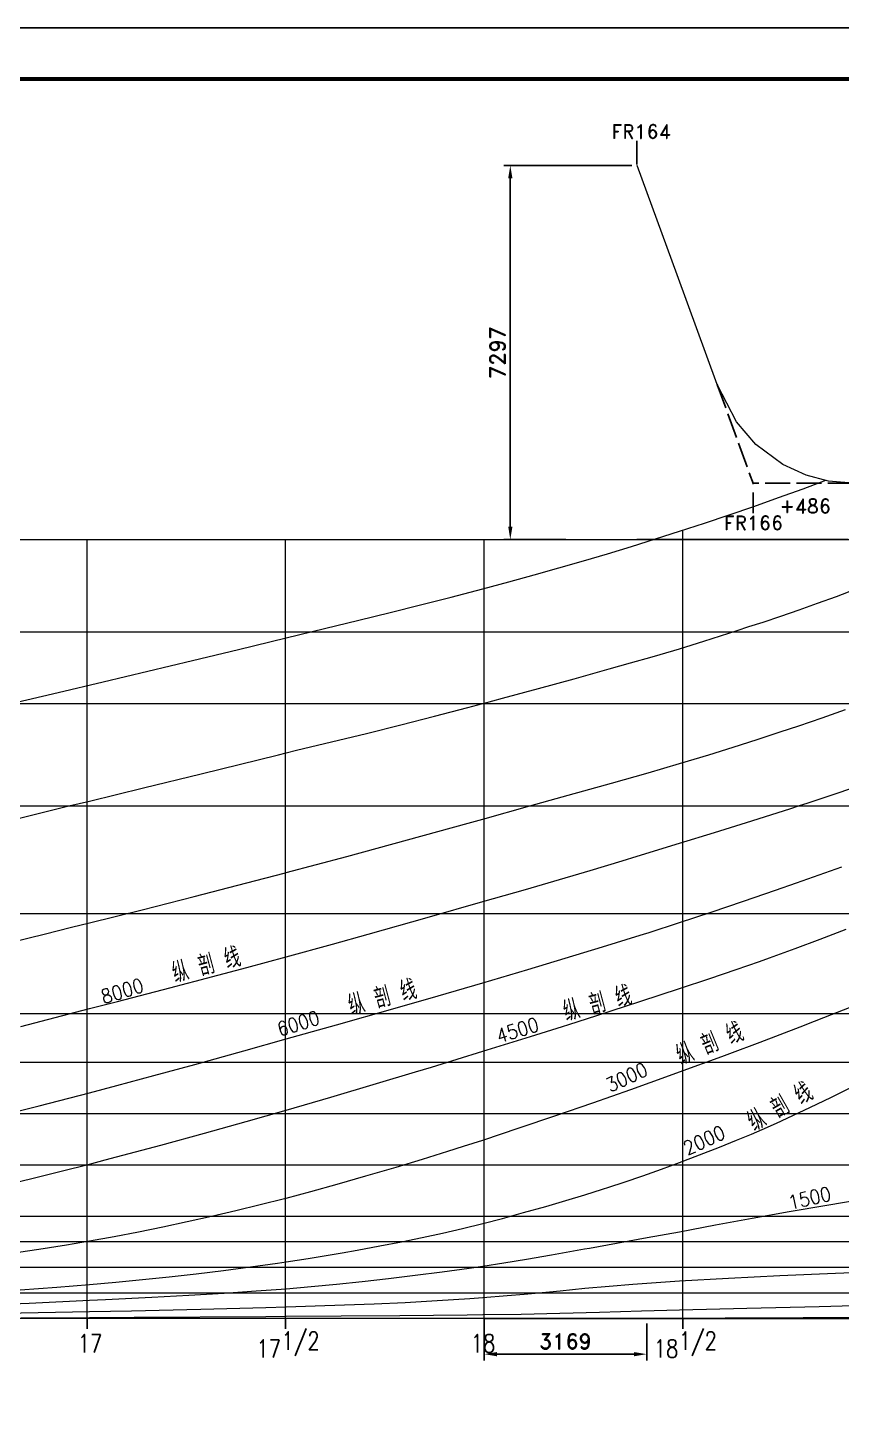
# Model space of a CAD drawing. Header units: millimetres. Extents: x 20870 to 139786, y -130946 to -46846.
# Drawn here: x 80050 to 95922, y -73937 to -46846 of the extents above; entities that cross this region are included whole.
import ezdxf
from ezdxf.enums import TextEntityAlignment as Align

# ---------------------------------------------------------------- set-up
doc = ezdxf.new("R2010")
doc.units = ezdxf.units.MM
doc.header["$LTSCALE"] = 81.4636
doc.linetypes.add('ACAD_ISO02W100', pattern=[15, 12, -3])
for name, color, linetype in [('000BASIC', 8, 'Continuous'), ('11', 7, 'Continuous'), ('13DIMENSION', 255, 'Continuous'), ('TEXTC', 120, 'Continuous')]:
    doc.layers.add(name, color=color, linetype=linetype)
doc.styles.add('HZDX', font='romans', dxfattribs={"height": 6, "bigfont": 'HZDX'})
doc.styles.add('ROMANS', font='romans.shx', dxfattribs={"width": 0.8, "bigfont": 'hzdx.shx'})
doc.styles.get("Standard").update_dxf_attribs({"font": 'romand.shx', "bigfont": 'hzdx.shx'})
doc.dimstyles.new('ISO-25', dxfattribs={"dimtxt": 300, "dimasz": 250, "dimexe": 125, "dimexo": 100, "dimgap": 100, "dimtad": 1, "dimdec": 0, "dimtxsty": 'Standard', "dimcen": 2.5, "dimadec": 0, "dimazin": 0, "dimtfac": 1, "dimtdec": 0, "dimtmove": 0, "dimatfit": 3, "dimfxl": 1, "dimarcsym": 0})

# ---------------------------------------------------------------- blocks, each defined once
blk = doc.blocks.new('*D27')
at = {"color": 0, "linetype": 'Continuous', "lineweight": -2, "ltscale": 81.4636, "transparency": 16777216}
for p, q in [((91837, -49533), (89340, -49533)), ((89465, -49783), (89465, -56580)), ((90546, -56830), (89340, -56830))]:
    blk.add_line(p, q, dxfattribs=at)
at = {"color": 0, "linetype": 'Continuous', "ltscale": 81.4636, "transparency": 16777216}
for points in [[(89424, -49783), (89507, -49783), (89465, -49533)], [(89424, -56580), (89507, -56580), (89465, -56830)]]:
    blk.add_solid(points, dxfattribs=at)
at = {"layer": 'DEFPOINTS', "color": 0, "linetype": 'Continuous', "ltscale": 81.4636, "transparency": 16777216}
for p in [(91937, -49533), (89465, -56830), (90646, -56830)]:
    blk.add_point(p, dxfattribs=at)
at = {"color": 0, "linetype": 'Continuous', "ltscale": 81.4636, "transparency": 16777216, "insert": (89215, -53182), "char_height": 300, "attachment_point": 5, "rotation": 90}
blk.add_mtext('7297', dxfattribs=at)
blk = doc.blocks.new('*D45')
at = {"color": 0, "linetype": 'Continuous', "lineweight": -2, "ltscale": 81.4636, "transparency": 16777216}
for p, q in [((88957, -72131), (88957, -72851)), ((92126, -72130), (92126, -72851)), ((89207, -72726), (91876, -72726))]:
    blk.add_line(p, q, dxfattribs=at)
at = {"color": 0, "linetype": 'Continuous', "ltscale": 81.4636, "transparency": 16777216}
for points in [[(89207, -72685), (89207, -72768), (88957, -72726)], [(91876, -72685), (91876, -72768), (92126, -72726)]]:
    blk.add_solid(points, dxfattribs=at)
at = {"layer": 'DEFPOINTS', "color": 0, "linetype": 'Continuous', "ltscale": 81.4636, "transparency": 16777216}
for p in [(88957, -72031), (92126, -72030), (92126, -72726)]:
    blk.add_point(p, dxfattribs=at)
at = {"color": 0, "linetype": 'Continuous', "ltscale": 81.4636, "transparency": 16777216, "insert": (90541, -72476), "char_height": 300, "attachment_point": 5}
blk.add_mtext('3169', dxfattribs=at)

msp = doc.modelspace()

# ---------------------------------------------------------------- linework, layer by layer
at = {"linetype": 'Continuous', "ltscale": 81.4636}
msp.add_line((91936.98, -49512.99), (91936.98, -49051.61), dxfattribs=at)
at = {"linetype": 'ACAD_ISO02W100', "ltscale": 0.5}
for p, q in [((93499.29, -53805.37), (94210.88, -55751.34)), ((96149.3, -55730.37), (94203.21, -55730.37))]:
    msp.add_line(p, q, dxfattribs=at)
msp.add_line((94203.21, -55912.58), (94203.21, -56316.68))
at = {"layer": '000BASIC', "ltscale": 36.5345}
msp.add_line((88956.98, -72030.37), (115475.9, -72030.37), dxfattribs=at)
at = {"layer": '000BASIC'}
msp.add_lwpolyline([(139785.94, -46846.22), (139785.94, -130946.22), (20885.94, -130946.22), (20885.94, -46846.22), (139785.94, -46846.22)], dxfattribs=at)
at = {"layer": '000BASIC', "const_width": 80}
msp.add_lwpolyline([(138785.94, -47846.22), (138785.94, -129946.22), (23385.94, -129946.22), (23385.94, -47846.22)], close=True, dxfattribs=at)
at = {"layer": '11', "color": 3, "linetype": 'Continuous', "lineweight": 20}
for p, q in [((26956.98, -56830.37), (112415.43, -56830.37)), ((81206.98, -72030.79), (81206.98, -56830.37)), ((85081.98, -72030.79), (85081.98, -56830.37)), ((88956.98, -72030.79), (88956.98, -56830.37)), ((92831.98, -72030.79), (92831.98, -56649.41)), ((26956.98, -58630.37), (110867.02, -58630.37)), ((26956.98, -60030.37), (109662.79, -60030.37)), ((26956.98, -62030.37), (107941.25, -62030.37)), ((26956.98, -64130.37), (106134.56, -64130.37)), ((26956.98, -66080.37), (104456.98, -66080.37)), ((26956.98, -67030.37), (109441.56, -67030.37)), ((26956.98, -68030.37), (109316.35, -68030.37)), ((26956.98, -69030.37), (108726.54, -69030.37)), ((26956.98, -70030.37), (107692.52, -70030.37)), ((26956.98, -70530.37), (106970.9, -70530.37)), ((26956.98, -71030.37), (105952.61, -71030.37)), ((26956.98, -71530.37), (104118.63, -71530.37))]:
    msp.add_line(p, q, dxfattribs=at)
at = {"layer": '11', "color": 1, "linetype": 'Continuous', "lineweight": 20}
for points in [[(96149.29, -55730.38), (95676.29, -55689.88), (95236.29, -55575.48), (94781.29, -55366.98), (94257.29, -54975.48), (93878.29, -54535.48), (93499.29, -53805.38), (92718.29, -51669.38), (91937.29, -49533.38)], [(79726.98, -60030.37), (80639.98, -59814.87), (81523.98, -59605.47), (82393.98, -59398.27), (83266.98, -59189.47), (84159.98, -58975.17), (85088.98, -58751.37), (85841.98, -58569.67), (86507.98, -58407.77), (87121.98, -58256.47), (87714.98, -58107.77), (88308.98, -57955.17), (88925.98, -57793.37), (89433.98, -57657.27), (89928.98, -57521.57), (90412.98, -57385.37), (90889.98, -57247.97), (91360.98, -57108.37), (91829.98, -56966.07), (92297.98, -56820.27), (92767.98, -56670.37), (93251.98, -56511.87), (93734.98, -56349.87), (94215.98, -56184.07), (94695.98, -56014.37), (95175.98, -55840.67), (95620.98, -55675.5)], [(96054.98, -56828.97), (95770.98, -56829.17), (95481.98, -56829.47), (95187.98, -56829.67), (94885.98, -56829.77), (94573.98, -56829.97), (94249.98, -56830.07), (93909.98, -56830.17), (93551.98, -56830.27), (93172.98, -56830.27), (92767.98, -56830.37), (92514.98, -56830.37), (92265.98, -56830.37), (91936.98, -56830.37)], [(79333.98, -62401.66), (80514.98, -62112.47), (80852.98, -62030.37), (81255.98, -61933.27), (82308.98, -61678.87), (83433.98, -61403.17), (84941.98, -61030.37), (85088.98, -60994.07), (85294.98, -60943.47), (85978.98, -60777.47), (86655.98, -60613.77), (87325.98, -60449.17), (87986.98, -60280.97), (88638.98, -60108.87), (88925.98, -60032.27), (88932.98, -60030.37), (89311.98, -59928.87), (90011.98, -59740.47), (90707.98, -59549.27), (91395.98, -59354.87), (91811.98, -59237.67), (92230.98, -59119.27), (92652.98, -58995.57), (92767.98, -58960.77), (93240.98, -58811.87), (93888.98, -58604.27), (94118.98, -58530.37), (94397.98, -58440.87), (94744.98, -58325.97), (95100.98, -58203.77), (95458.98, -58076.17), (95829.98, -57939.87), (96213.98, -57793.97)], [(78860.98, -64909.52), (80076.98, -64603.36), (80366.98, -64530.37), (80900.98, -64396.9), (81255.98, -64309.61), (82278.98, -64055.67), (83298.98, -63797.05), (84326.98, -63530.37), (85053.98, -63338.88), (85088.98, -63329.64), (86276.98, -63012.7), (87457.98, -62691.27), (88640.98, -62365.02), (88925.98, -62285.97), (89848.98, -62030.37), (90479.98, -61854.47), (91440.98, -61584.87), (92154.98, -61381.07), (92767.98, -61201.57), (93335.98, -61030.37), (93811.98, -60882.67), (94280.98, -60733.17), (94730.98, -60585.47), (95093.98, -60463.77), (95546.98, -60310.17), (96007.98, -60149.87)], [(79915.98, -66330.37), (81255.98, -65984.39), (81802.98, -65842.67), (82821.98, -65578.24), (83165.98, -65488.31), (83312.98, -65449.82), (84324.98, -65181.6), (85088.98, -64974.97), (85994.98, -64725.95), (86693.98, -64530.37), (87843.98, -64204.29), (88925.98, -63896.63), (89760.98, -63658.79), (90204.98, -63530.37), (91022.98, -63289.17), (91647.98, -63101.13), (91939.98, -63012.33), (92767.98, -62757.9), (93451.98, -62546.04), (94179.98, -62319.45), (94940.98, -62078.08), (95088.98, -62030.37), (95277.98, -61968.77), (95743.98, -61813.97), (96184.98, -61663.37)], [(79332.98, -68117.79), (80271.98, -67879.02), (81255.98, -67624.04), (81785.98, -67484.2), (82507.98, -67290.91), (83306.98, -67072.72), (84262.98, -66806.84), (85088.98, -66575), (85958.98, -66330.37), (86074.98, -66297.81), (87175.98, -65987.18), (88054.98, -65735.63), (88925.98, -65481.66), (89803.98, -65221.99), (90535.98, -65002.47), (91264.98, -64779.5), (91995.98, -64551.53), (92062.98, -64530.37), (92171.98, -64495.75), (92767.98, -64304.68), (93386.98, -64101.11), (94011.98, -63890.18), (94641.98, -63672.85), (95047.98, -63530.37), (95935.98, -63215.84)], [(79537.98, -69442.57), (80129.98, -69300.14), (80700.98, -69158.07), (81255.98, -69016.36), (81562.98, -68936.35), (81782.98, -68878.45), (82647.98, -68647.64), (83495.98, -68415.91), (84308.98, -68188.93), (85088.98, -67966.67), (85963.98, -67711.4), (86851.98, -67447.45), (87615.98, -67216.8), (87924.98, -67123.03), (88925.98, -66816.32), (89858.98, -66526.67), (90481.98, -66330.37), (90604.98, -66291.59), (91151.98, -66117.45), (92014.98, -65840.11), (92767.98, -65593.96), (93359.98, -65396.22), (93868.98, -65222.37), (94326.98, -65061.73), (94524.98, -64990.99), (95019.98, -64810.83), (95511.98, -64627.24), (95766.98, -64530.37), (96015.98, -64434.58)], [(79695.98, -70762.37), (80267.98, -70676.08), (80802.98, -70590.59), (81255.98, -70513.77), (81733.98, -70427.86), (82209.98, -70337.11), (82684.98, -70241.37), (83158.98, -70140.59), (83633.98, -70034.76), (84109.98, -69923.79), (84586.98, -69807.45), (85056.98, -69687.57), (85088.98, -69679.16), (85573.98, -69549.53), (86087.98, -69407.54), (86648.98, -69247.54), (87238.98, -69074.5), (87749.98, -68920.18), (88244.98, -68766.26), (88550.98, -68668.96), (88925.98, -68547.94), (89638.98, -68311.25), (90353.98, -68069.04), (91076.98, -67820.31), (91815.98, -67561.57), (92572.98, -67289.8), (92767.98, -67218.87), (93588.98, -66916), (93745.98, -66857.66), (94337.98, -66635.65), (95122.98, -66337.16), (95140.98, -66330.37), (95247.98, -66289.34), (95732.98, -66100.78), (96198.98, -65914.08)], [(79899.98, -71469.68), (80616.98, -71416.29), (81255.98, -71364.47), (81767.98, -71319.06), (82285.98, -71269.54), (82808.98, -71215.54), (83336.98, -71156.74), (83866.98, -71092.92), (84396.98, -71023.97), (84924.98, -70949.86), (85088.98, -70925.63), (85522.98, -70858.5), (85986.98, -70782.14), (86185.98, -70747.88), (86476.98, -70696.75), (86921.98, -70614.95), (87341.98, -70532.93), (87744.98, -70449.34), (88138.98, -70362.77), (88530.98, -70271.7), (88925.98, -70174.57), (89309.98, -70075.69), (89720.98, -69965.06), (90156.98, -69842.58), (90548.98, -69728.18), (90919.98, -69615.87), (91265.98, -69506.95), (91386.98, -69467.67), (91686.98, -69368.67), (92051.98, -69243.76), (92414.98, -69115.56), (92767.98, -68986.41), (93156.98, -68839.65), (93545.98, -68687.92), (93877.98, -68553.8), (94172.98, -68430.92), (94376.98, -68342.73), (94655.98, -68218.31), (94975.98, -68071.13), (95322.98, -67906.72), (95716.98, -67715.35), (96185.98, -67483.64)], [(78895.98, -71776.28), (80075.98, -71727.82), (81255.98, -71675.31), (81568.98, -71660.81), (82467.98, -71616.2), (83192.98, -71576.12), (83878.98, -71534.21), (84503.98, -71491.88), (85088.98, -71448), (85578.98, -71407.19), (86073.98, -71361.15), (86576.98, -71309.04), (87088.98, -71250.61), (87609.98, -71186.44), (88134.98, -71117.56), (88661.98, -71044.82), (88925.98, -71006.79), (89341.98, -70943.22), (89777.98, -70872.09), (90267.98, -70787.67), (90909.98, -70673), (91006.98, -70655.57), (92136.98, -70451.88), (92767.98, -70336.48), (93469.98, -70205.09), (94183.98, -70073.12), (94907.98, -69943.21), (95637.98, -69816.8), (96371.98, -69695.08)], [(79586.98, -71927.27), (81255.98, -71894.92), (82074.98, -71877.71), (83427.98, -71847.51), (84692.98, -71815.37), (85088.98, -71803.86), (85655.98, -71785.96), (86226.98, -71766.12), (86809.98, -71743.23), (87412.98, -71715.61), (88037.98, -71681.65), (88677.98, -71640.52), (88925.98, -71622.76), (89404.98, -71584.14), (89737.98, -71554.66), (89948.98, -71534.96), (90438.98, -71487.64), (90920.98, -71440.85), (91391.98, -71397.23), (91855.98, -71358.52), (92312.98, -71325.34), (92767.98, -71297.46), (93720.98, -71244.56), (94722.98, -71194.14), (95812.98, -71146.83), (96614.98, -71114.16)], [(78571.98, -72021.29), (81255.98, -72010.55), (82124.98, -72005.93), (84692.98, -71989.65), (85088.98, -71987.23), (86164.98, -71980.07), (87308.98, -71972.31), (88624.98, -71958.99), (88925.98, -71954.86), (89673.98, -71942.37), (90429.98, -71925.45), (91207.98, -71903.97), (92025.98, -71880.38), (92767.98, -71861.84), (94079.98, -71831.67), (95491.98, -71796.1), (96614.98, -71764.06)], [(96706.98, -72007.8), (92125.98, -72030.37), (92125.98, -72030.37), (92125.98, -72030.37), (92125.98, -72030.37), (92125.98, -72030.37), (92125.98, -72030.37), (91130.98, -72030.37), (90135.98, -72030.37), (89140.98, -72030.37), (88145.98, -72030.37), (87150.98, -72030.37), (86155.98, -72030.37), (85160.98, -72030.37), (84165.98, -72030.37), (83170.98, -72030.37), (82175.98, -72030.37), (81180.98, -72030.37), (80185.98, -72030.37), (79190.98, -72030.37)]]:
    msp.add_lwpolyline(points, dxfattribs=at)
at = {"layer": '13DIMENSION'}
for p, q in [((81206.98, -72030.37), (81206.98, -72230.37)), ((85081.98, -72030.37), (85081.98, -72230.37)), ((88956.98, -72030.37), (88956.98, -72230.37)), ((92831.98, -72030.37), (92831.98, -72230.37))]:
    msp.add_line(p, q, dxfattribs=at)

# ---------------------------------------------------------------- texts
at = {"layer": '11', "color": 7}
for s, p in [('FR164', (91437.63, -49006.87)), ('+486', (94719.77, -56314.87)), ('FR166', (93632.01, -56643.18))]:
    msp.add_text(s, height=275, dxfattribs=at).set_placement(p)
at = {"layer": '11', "color": 7, "width": 0.9}
for s, rotation, p in [('8000', 17.34396, (81530.29, -65896.57)), ('6000', 17.34396, (84966.24, -66529.56)), ('4500', 17.34396, (89242.61, -66662.34)), ('3000', 24.704407, (91410.04, -67622.79)), ('2000', 24.704407, (92921.63, -68852.92)), ('1500', 13, (94923.22, -69909.81))]:
    msp.add_text(s, height=274.125, rotation=rotation, dxfattribs=at).set_placement(p)
at = {"layer": '13DIMENSION', "color": 4, "style": 'ROMANS', "width": 0.8}
for s, p in [('1/2', (85373.59, -72489.01)), ('1/2', (93123.59, -72489.01)), ('17', (81264.48, -72515.3)), ('17', (84753.06, -72618.36)), ('18', (88931.98, -72515.3)), ('18', (92503.06, -72618.36))]:
    msp.add_text(s, height=350, dxfattribs=at).set_placement(p, align=Align.MIDDLE)
at = {"layer": 'TEXTC', "style": 'HZDX', "width": 0.8}
for rotation, p in [(14.9478, (82878.65, -65302.94)), (14.9478, (86314.6, -65935.93)), (14.9478, (90509.61, -66053.84)), (22.308247, (92729.77, -66919.82)), (29.648793, (94138.3, -68230.5))]:
    msp.add_text('纵 剖 线', height=400, rotation=rotation, dxfattribs=at).set_placement(p, align=Align.MIDDLE_LEFT)

# ---------------------------------------------------------------- dimensions: what is measured, and where the dimension line sits
at = {"linetype": 'Continuous', "ltscale": 81.4636}
dim = msp.add_linear_dim(base=(89465.34, -56830.37), p1=(91936.98, -49532.93), p2=(90645.94, -56830.37), angle=90, dimstyle='ISO-25', dxfattribs=at)
dim.commit()
dim.dimension.update_dxf_attribs({"geometry": '*D27', "text_midpoint": (89215.34, -53181.65)})
dim = msp.add_linear_dim(base=(92125.98, -72726.38), p1=(88956.98, -72030.79), p2=(92125.98, -72030.37), dimstyle='ISO-25', dxfattribs=at)
dim.commit()
dim.dimension.update_dxf_attribs({"geometry": '*D45', "text_midpoint": (90541.48, -72476.38)})

doc.saveas('drawing.dxf')
